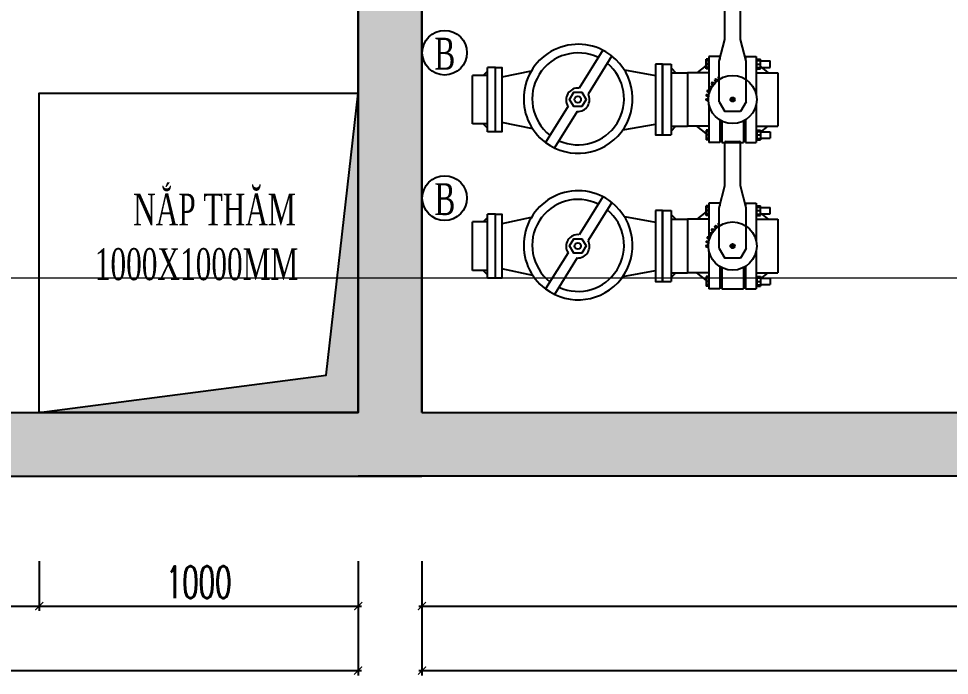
# Model space of a CAD drawing. Header units: millimetres. Extents: x -225363 to 347188, y -782467 to 813415.
# Drawn here: x 49368 to 52287, y 17715 to 19773 of the extents above; entities that cross this region are included whole.
import ezdxf

# ---------------------------------------------------------------- set-up
doc = ezdxf.new("R2010")
doc.units = ezdxf.units.MM
doc.linetypes.add('$1$HIDDEN', pattern=[0.375, 0.25, -0.125])
for name, color, linetype in [('0.05 Thu đáy', 5, 'Continuous'), ('M-Fitting', 2, 'Continuous'), ('PA- VAN', 2, 'Continuous'), ('Text', 3, 'Continuous')]:
    doc.layers.add(name, color=color, linetype=linetype)
doc.layers.add('day dien nguon', color=251, linetype='Continuous', lineweight=9)
doc.styles.add('HW_vnsimli', font='vnsimli.shx', dxfattribs={"width": 0.6})
doc.styles.add('mat bang 150', font='vntimeh.shx', dxfattribs={"width": 0.75})
doc.dimstyles.new('HW_ 1-50', dxfattribs={"dimscale": 50, "dimtxt": 2, "dimasz": 0.5, "dimexe": 0.3, "dimexo": 0, "dimgap": 0.5, "dimtad": 1, "dimdec": 0, "dimrnd": 10, "dimzin": 0, "dimdsep": 46, "dimtxsty": 'HW_vnsimli', "dimblk": 'ARCHTICK', "dimcen": 0.5, "dimdle": 0.2, "dimclrd": 8, "dimclre": 8, "dimclrt": 3, "dimadec": 0, "dimazin": 0, "dimtfac": 0.0001, "dimtdec": 0, "dimtix": 1, "dimtmove": 0, "dimatfit": 3, "dimldrblk": 'CLOSEDBLANK', "dimfxl": 0.18, "dimtfill": 1, "dimtolj": 1, "dimtzin": 0, "dimarcsym": 1})

# ---------------------------------------------------------------- blocks, each defined once
blk = doc.blocks.new('FLANGE-250(SIDE)')
at = {"lineweight": -3, "extrusion": (0, 1, 0)}
for p, q in [((0, 200), (0, -200)), ((0, 200), (50, 200)), ((50, 200), (50, -200)), ((50, 151.5), (142.5, 151.5)), ((142.5, 151.5), (142.5, -151.5)), ((50, -151.5), (142.5, -151.5)), ((0, -200), (50, -200))]:
    blk.add_line(p, q, dxfattribs=at)
at = {"lineweight": -3, "extrusion": (-6.12323e-17, 6.12323e-17, -1)}
blk.add_line((50, 178.5), (77, 151.5), dxfattribs=at)
at = {"lineweight": -3, "extrusion": (-6.12323e-17, -6.12323e-17, -1)}
blk.add_line((50, -178.5), (77, -151.5), dxfattribs=at)
blk = doc.blocks.new('bau loc')
at = {"layer": 'M-Fitting', "lineweight": -3}
for p, q in [((676893.7, 1090364.4), (676908.2, 1090445.3)), ((677049.7, 1090360.7), (677034.6, 1090445.3)), ((676857.1, 1090331.9), (676956.6, 1090269.8)), ((676842.4, 1090308.8), (676941.2, 1090247.1)), ((677001.8, 1090241.6), (677096.5, 1090182.5)), ((676988.3, 1090217.7), (677082.5, 1090158.9)), ((676896.5, 1090122.1), (676912.7, 1090045.5)), ((677047, 1090125.6), (677030.1, 1090045.5))]:
    blk.add_line(p, q, dxfattribs=at)
for points in [[(676878.5, 1090445.3), (677062.8, 1090445.3), (677062.8, 1090463.4), (676878.5, 1090463.4)], [(676970.5, 1090264.7), (676989.1, 1090254), (676989.1, 1090232.4), (676970.5, 1090221.7), (676951.8, 1090232.4), (676951.8, 1090254)], [(677054.5, 1090028.7), (676887.6, 1090028.7), (676887.6, 1090045.5), (677054.5, 1090045.5)]]:
    blk.add_lwpolyline(points, close=True, dxfattribs=at)
blk.add_circle((676970.6, 1090243.1), 8.32, dxfattribs=at)
for centre, radius, start, end in [((676968.9, 1090244.2), 141.7, 323.0693, 141.8898), ((676969, 1090244), 119.7, 335.3797, 140.6794), ((676968.9, 1090244.2), 142, 141.9019, 323.0817), ((676969, 1090244), 119.7, 153.8291, 322.23), ((676971.4, 1090243.1), 30.5, 357.067, 118.9921), ((676971.4, 1090243.1), 30.5, 172.467, 303.5921)]:
    blk.add_arc(centre, radius, start, end, dxfattribs=at)
for p, xscale, yscale, zscale, rotation in [((676970.6, 1090463.4), 0.4606957469489189, 0.4606957469489189, 0.4606957469489189, 89.99999999935461), ((676971, 1090028.7), 0.417265244003375, 0.417265244003375, 0.417265244003375, 269.9999999993546)]:
    blk.add_blockref('FLANGE-250(SIDE)', p, dxfattribs=dict(at, xscale=xscale, yscale=yscale, zscale=zscale, rotation=rotation))
blk = doc.blocks.new('van chặn PVC')
at = {"layer": 'PA- VAN', "color": 0}
for p, q in [((217269.3, 32574.4), (217169.3, 32574.4)), ((217169.3, 32534.4), (217169.3, 32574.4)), ((217269.3, 32534.4), (217269.3, 32574.4)), ((217155.7, 32539.4), (217169.3, 32556.9)), ((217282.9, 32539.4), (217269.3, 32556.9)), ((217139.3, 32514.4), (217139.3, 32534.4)), ((217210.2, 32534.4), (217139.3, 32534.4)), ((217163.3, 32535.4), (217143.3, 32535.4)), ((217143.3, 32535.4), (217143.3, 32534.4)), ((217162.3, 32539.4), (217144.3, 32539.4)), ((217144.3, 32535.4), (217144.3, 32539.4)), ((217146.9, 32535.4), (217146.9, 32539.4)), ((217153.3, 32535.4), (217153.3, 32539.4)), ((217159.8, 32535.4), (217159.8, 32539.4)), ((217162.3, 32535.4), (217162.3, 32539.4)), ((217163.3, 32535.4), (217163.3, 32534.4)), ((217218.4, 32540.3), (217216.7, 32535.2)), ((217220.2, 32540.3), (217222, 32535.2)), ((217223.8, 32535.1), (217226.3, 32539.8)), ((217228.6, 32539.4), (217229.3, 32534.2)), ((217231.6, 32534.4), (217229.3, 32534.4)), ((217231, 32533.7), (217234.6, 32537.9)), ((217236.7, 32537.2), (217236.7, 32531.8)), ((217242.3, 32534.4), (217236.7, 32534.4)), ((217238.5, 32531), (217242.5, 32534.6)), ((217299.3, 32534.4), (217242.9, 32534.4)), ((217275.3, 32535.4), (217295.3, 32535.4)), ((217275.3, 32535.4), (217275.3, 32534.4)), ((217276.3, 32539.4), (217294.3, 32539.4)), ((217276.3, 32535.4), (217276.3, 32539.4)), ((217278.9, 32535.4), (217278.9, 32539.4)), ((217285.3, 32535.4), (217285.3, 32539.4)), ((217291.8, 32535.4), (217291.8, 32539.4)), ((217294.3, 32535.4), (217294.3, 32539.4)), ((217295.3, 32535.4), (217295.3, 32534.4)), ((217299.3, 32514.4), (217299.3, 32534.4)), ((217244.3, 32533.6), (217243.5, 32528.2)), ((217245.4, 32527), (217249.9, 32529.9)), ((217251.6, 32528.4), (217250, 32523.2)), ((217251.5, 32521.7), (217256.7, 32523.5)), ((217257.8, 32522.2), (217255.1, 32517.6)), ((217256.3, 32515.9), (217261.8, 32516.7)), ((217181.3, 32514.4), (217139.3, 32514.4)), ((217139.3, 32510.4), (217139.3, 32470.2)), ((217179.1, 32510.4), (217139.3, 32510.4)), ((217144.3, 32514.4), (217144.3, 32510.4)), ((217147.3, 32514.4), (217147.3, 32510.4)), ((217159.3, 32514.4), (217159.3, 32510.4)), ((217215, 32515.3), (217196.9, 32504.8)), ((217196.9, 32475.8), (217196.9, 32504.8)), ((217215, 32515.3), (217290.6, 32515.3)), ((217290.6, 32515.3), (217331.4, 32504.8)), ((217299.3, 32514.4), (217294.2, 32514.4)), ((217294.3, 32514.4), (217294.3, 32514.3)), ((217331.4, 32504.8), (217412.5, 32504.8)), ((217414.3, 32502.9), (217414.3, 32477.6)), ((217179.1, 32470.2), (217139.3, 32470.2)), ((217139.3, 32466.2), (217139.3, 32446.2)), ((217181.3, 32466.2), (217139.3, 32466.2)), ((217144.3, 32466.2), (217144.3, 32470.2)), ((217147.3, 32470.2), (217147.3, 32466.2)), ((217159.3, 32470.2), (217159.3, 32466.2)), ((217181.3, 32466.2), (217169.3, 32466.2)), ((217215, 32465.3), (217196.9, 32475.8)), ((217215, 32465.3), (217290.6, 32465.3)), ((217290.6, 32465.3), (217331.4, 32475.8)), ((217299.3, 32466.2), (217294.2, 32466.2)), ((217294.3, 32466.2), (217294.3, 32466.2)), ((217299.3, 32466.2), (217299.3, 32446.2)), ((217331.4, 32475.8), (217412.5, 32475.8)), ((217210.2, 32446.2), (217139.3, 32446.2)), ((217143.3, 32445.2), (217143.3, 32446.2)), ((217163.3, 32445.2), (217143.3, 32445.2)), ((217144.3, 32445.2), (217144.3, 32438.2)), ((217162.3, 32438.2), (217144.3, 32438.2)), ((217146.9, 32445.2), (217146.9, 32438.2)), ((217147.3, 32438.2), (217147.3, 32420.5)), ((217153.3, 32445.2), (217153.3, 32438.2)), ((217158.1, 32438.2), (217169.3, 32423.7)), ((217159.3, 32438.2), (217159.3, 32420.5)), ((217159.8, 32445.2), (217159.8, 32438.2)), ((217162.3, 32445.2), (217162.3, 32438.2)), ((217163.3, 32445.2), (217163.3, 32446.2)), ((217169.3, 32446.2), (217169.3, 32406.2)), ((217299.3, 32446.2), (217228.4, 32446.2)), ((217269.3, 32446.2), (217269.3, 32406.2)), ((217280.6, 32438.2), (217269.3, 32423.7)), ((217275.3, 32445.2), (217275.3, 32446.2)), ((217275.3, 32445.2), (217295.3, 32445.2)), ((217276.3, 32445.2), (217276.3, 32438.2)), ((217276.3, 32438.2), (217294.3, 32438.2)), ((217278.9, 32445.2), (217278.9, 32438.2)), ((217279.3, 32438.2), (217279.3, 32420.5)), ((217285.3, 32445.2), (217285.3, 32438.2)), ((217291.3, 32438.2), (217291.3, 32420.5)), ((217291.8, 32445.2), (217291.8, 32438.2)), ((217294.3, 32445.2), (217294.3, 32438.2)), ((217295.3, 32445.2), (217295.3, 32446.2)), ((217159.3, 32420.5), (217147.3, 32420.5)), ((217279.3, 32420.5), (217291.3, 32420.5)), ((217269.3, 32406.2), (217169.3, 32406.2))]:
    blk.add_line(p, q, dxfattribs=at)
for radius in [45, 4, 2]:
    blk.add_circle((217219.3, 32490.3), radius, dxfattribs=at)
for centre, radius, start, end in [((217219.3, 32490.3), 50, 88.9661, 91.0339), ((217219.3, 32490.3), 50, 79.2983, 81.9789), ((217219.3, 32490.3), 50, 69.6749, 72.2523), ((217219.3, 32490.3), 50, 59.992, 62.3621), ((217219.3, 32490.3), 50, 49.7483, 52.3504), ((217219.3, 32490.3), 50, 39.7411, 41.6297), ((217219.3, 32490.3), 50, 30, 31.8381), ((217412.5, 32502.9), 1.87, 0, 90), ((217412.5, 32477.6), 1.87, 270, 0)]:
    blk.add_arc(centre, radius, start, end, dxfattribs=at)
blk = doc.blocks.new('PMBCB')
h = blk.add_hatch()
h.set_pattern_fill('BTCT2', color=8, scale=30, pattern_type=2)
h.set_pattern_definition([(50, (-27194.2, -11189.96), (215.17805, -18.8256), [22.5, -247.5]), (355, (-27194.2, -11189.96), (-41.6254, 225.6576), [18, -198]), (100.4514, (-27176.26, -11191.53), (173.5528, 206.8319), [19.122, -210.3426]), (46.1842, (-27194.2, -11129.96), (320.1723, -49.6557), [33.75, -371.25]), (96.6356, (-27167.5, -11134.1), (280.3988, 292.2354), [28.683, -315.514]), (351.1842, (-27194.2, -11129.96), (280.3986, 292.2356), [27, -297]), (21, (-27164.2, -11144.96), (179.0721, -120.7857), [22.5, -247.5]), (326, (-27164.2, -11144.96), (72.9946, 217.545), [18, -198]), (71.4514, (-27149.27, -11155.03), (252.0668, 96.7591), [19.122, -210.3426]), (37.5, (-27194.194, -11189.96), (3.64796, 99.86816), [0, -195.6, 0, -201, 0, -198.75]), (7.5, (-27194.19, -11189.96), (78.92086, 118.3235), [0, -114.6, 0, -191.1, 0, -75.75]), (327.5, (-27261.094, -11189.96), (160.14673, -6.76646), [0, -75, 0, -234, 0, -310.5]), (317.5, (-27291.1, -11189.96), (174.95585, 30.0315), [0, -97.5, 0, -155.4, 0, -220.5]), (45, (-27194.19, -11189.96), (-63.6396, 63.6396), []), (45, (-27194.19, -11168.96), (-63.6396, 63.6396), [])])
h.paths.add_polyline_path([(6600, 2700), (-2900, 2700), (-2900, -200), (6600, -200)])
h.paths.add_polyline_path([(5000, 2500), (5000, 0), (0, 0), (0, 2500)], flags=16)
h.paths.add_polyline_path([(5200, 2500), (6400, 2500), (6400, 0), (5200, 0)], flags=16)
h.paths.add_polyline_path([(-200, 2500), (-200, 0), (-2700, 0), (-2700, 2500)], flags=16)
h.paths.add_polyline_path([(5351, 389.3), (6075.7, 389.3), (6075.7, 539.3), (5351, 539.3)], flags=0)
h.paths.add_polyline_path([(5451.7, 547.4), (5986, 547.4), (5986, 775.9), (5451.7, 775.9)], flags=0)
h.paths.add_polyline_path([(4155.1, 389.3), (4879.8, 389.3), (4879.8, 539.3), (4155.1, 539.3)], flags=0)
h.paths.add_polyline_path([(4255.8, 547.4), (4790.1, 547.4), (4790.1, 775.9), (4255.8, 775.9)], flags=0)
h.paths.add_polyline_path([(-1032.1, 389.3), (-307.4, 389.3), (-307.4, 539.3), (-1032.1, 539.3)], flags=0)
h.paths.add_polyline_path([(-931.4, 547.4), (-397.1, 547.4), (-397.1, 775.9), (-931.4, 775.9)], flags=0)
h = blk.add_hatch(color=256)
h.dxf.hatch_style = 1
h.paths.add_polyline_path([(-300.6, 116.5), (-1200, 0), (-200, 0), (-200, 1000)])
for points in [[(0, 2700), (-2900, 2700), (-2900, -200), (0, -200)], [(-200, 2700), (6600, 2700), (6600, -200), (-200, -200)], [(-200, 2500), (-200, 0)], [(-200, 0), (-200, 2500)], [(0, 0), (0, 2500)], [(-1200, 0), (-300.6, 116.5), (-200, 1000)], [(-200, 1000), (-200, 0)]]:
    blk.add_lwpolyline(points)
for points in [[(-2700, 0), (-200, 0), (-200, 2500), (-2700, 2500)], [(0, 0), (5000, 0), (5000, 2500), (0, 2500)], [(-200, 0), (-1200, 0), (-1200, 1000), (-200, 1000)]]:
    blk.add_lwpolyline(points, close=True)
at = {"layer": '0.05 Thu đáy', "lineweight": -3}
for name, p, xscale, yscale, zscale, rotation in [('van chặn PVC', (55557.6, -363948.3), 1.680000000152587, 1.680000000152587, 1.680000000152587, 90), ('bau loc', (-1311638.3, 815726.2), 1.203517612799521, 1.203517612799521, 1.203517612799521, 270), ('van chặn PVC', (55557.6, -364407.4), 1.680000000152587, 1.680000000152587, 1.680000000152587, 90), ('bau loc', (-1311638.3, 815267.2), 1.203517612799521, 1.203517612799521, 1.203517612799521, 270)]:
    blk.add_blockref(name, p, dxfattribs=dict(at, xscale=xscale, yscale=yscale, zscale=zscale, rotation=rotation))
blk = doc.blocks.new('_ARCHTICK')
at = {"const_width": 0.15}
blk.add_lwpolyline([(-0.5, -0.5), (0.5, 0.5)], dxfattribs=at)
blk = doc.blocks.new('*D118')
at = {"color": 8, "lineweight": -2, "transparency": 16777216}
for p, q in [((47933.1, 18072.6), (47933.1, 17917.1)), ((49433.1, 18072.6), (49433.1, 17917.1)), ((47923.1, 17932.1), (49443.1, 17932.1))]:
    blk.add_line(p, q, dxfattribs=at)
at = {"layer": 'Defpoints', "color": 0, "transparency": 16777216}
for p in [(47933.1, 18072.6), (49433.1, 18072.6), (49433.1, 17932.1)]:
    blk.add_point(p, dxfattribs=at)
at = {"color": 8, "lineweight": -2, "transparency": 16777216, "xscale": 25, "yscale": 25, "zscale": 25, "rotation": 180}
blk.add_blockref('_ARCHTICK', (47933.1, 17932.1), dxfattribs=at)
at = {"color": 8, "lineweight": -2, "transparency": 16777216, "xscale": 25, "yscale": 25, "zscale": 25}
blk.add_blockref('_ARCHTICK', (49433.1, 17932.1), dxfattribs=at)
at = {"color": 3, "transparency": 16777216, "insert": (48683.1, 18007.1), "char_height": 100, "attachment_point": 5, "style": 'HW_vnsimli', "bg_fill": 3, "box_fill_scale": 1.1, "bg_fill_color": 256, "bg_fill_true_color": 13158600, "bg_fill_transparency": 0}
blk.add_mtext('\\A1;1500', dxfattribs=at)
blk = doc.blocks.new('_ClosedBlank')
at = {"color": 0, "linetype": 'ByBlock', "lineweight": -2}
for p, q in [((-1, 0.17), (0, 0)), ((-1, 0.17), (-1, -0.17)), ((0, 0), (-1, -0.17))]:
    blk.add_line(p, q, dxfattribs=at)
blk = doc.blocks.new('*D119')
at = {"color": 8, "lineweight": -2, "transparency": 16777216}
for p, q in [((49433.1, 18072.6), (49433.1, 17917.1)), ((50433.1, 18072.6), (50433.1, 17917.1)), ((49423.1, 17932.1), (50443.1, 17932.1))]:
    blk.add_line(p, q, dxfattribs=at)
at = {"layer": 'Defpoints', "color": 0, "transparency": 16777216}
for p in [(49433.1, 18072.6), (50433.1, 18072.6), (50433.1, 17932.1)]:
    blk.add_point(p, dxfattribs=at)
at = {"color": 8, "lineweight": -2, "transparency": 16777216, "xscale": 25, "yscale": 25, "zscale": 25, "rotation": 180}
blk.add_blockref('_ARCHTICK', (49433.1, 17932.1), dxfattribs=at)
at = {"color": 8, "lineweight": -2, "transparency": 16777216, "xscale": 25, "yscale": 25, "zscale": 25}
blk.add_blockref('_ARCHTICK', (50433.1, 17932.1), dxfattribs=at)
at = {"color": 3, "transparency": 16777216, "insert": (49933.1, 18007.1), "char_height": 100, "attachment_point": 5, "style": 'HW_vnsimli', "bg_fill": 3, "box_fill_scale": 1.1, "bg_fill_color": 256, "bg_fill_true_color": 13158600, "bg_fill_transparency": 0}
blk.add_mtext('\\A1;1000', dxfattribs=at)
blk = doc.blocks.new('*D121')
at = {"color": 8, "lineweight": -2, "transparency": 16777216}
for p, q in [((47933.1, 18072.6), (47933.1, 17715)), ((50433.1, 18072.6), (50433.1, 17715)), ((47923.1, 17730), (50443.1, 17730))]:
    blk.add_line(p, q, dxfattribs=at)
at = {"layer": 'Defpoints', "color": 0, "transparency": 16777216}
for p in [(47933.1, 18072.6), (50433.1, 18072.6), (50433.1, 17730)]:
    blk.add_point(p, dxfattribs=at)
at = {"color": 8, "lineweight": -2, "transparency": 16777216, "xscale": 25, "yscale": 25, "zscale": 25, "rotation": 180}
blk.add_blockref('_ARCHTICK', (47933.1, 17730), dxfattribs=at)
at = {"color": 8, "lineweight": -2, "transparency": 16777216, "xscale": 25, "yscale": 25, "zscale": 25}
blk.add_blockref('_ARCHTICK', (50433.1, 17730), dxfattribs=at)
at = {"color": 3, "transparency": 16777216, "insert": (49183.1, 17805), "char_height": 100, "attachment_point": 5, "style": 'HW_vnsimli', "bg_fill": 3, "box_fill_scale": 1.1, "bg_fill_color": 256, "bg_fill_true_color": 13158600, "bg_fill_transparency": 0}
blk.add_mtext('\\A1;2500', dxfattribs=at)
blk = doc.blocks.new('*D122')
at = {"color": 8, "lineweight": -2, "transparency": 16777216}
for p, q in [((50633.1, 18072.6), (50633.1, 17917.1)), ((54633.1, 18072.6), (54633.1, 17917.1)), ((50623.1, 17932.1), (54643.1, 17932.1))]:
    blk.add_line(p, q, dxfattribs=at)
at = {"layer": 'Defpoints', "color": 0, "transparency": 16777216}
for p in [(50633.1, 18072.6), (54633.1, 18072.6), (54633.1, 17932.1)]:
    blk.add_point(p, dxfattribs=at)
at = {"color": 8, "lineweight": -2, "transparency": 16777216, "xscale": 25, "yscale": 25, "zscale": 25, "rotation": 180}
blk.add_blockref('_ARCHTICK', (50633.1, 17932.1), dxfattribs=at)
at = {"color": 8, "lineweight": -2, "transparency": 16777216, "xscale": 25, "yscale": 25, "zscale": 25}
blk.add_blockref('_ARCHTICK', (54633.1, 17932.1), dxfattribs=at)
at = {"color": 3, "transparency": 16777216, "insert": (52633.1, 18007.1), "char_height": 100, "attachment_point": 5, "style": 'HW_vnsimli', "bg_fill": 3, "box_fill_scale": 1.1, "bg_fill_color": 256, "bg_fill_true_color": 13158600, "bg_fill_transparency": 0}
blk.add_mtext('\\A1;4000', dxfattribs=at)
blk = doc.blocks.new('*D124')
at = {"color": 8, "lineweight": -2, "transparency": 16777216}
for p, q in [((50633.1, 18072.6), (50633.1, 17715)), ((55633.1, 18072.6), (55633.1, 17715)), ((50623.1, 17730), (55643.1, 17730))]:
    blk.add_line(p, q, dxfattribs=at)
at = {"layer": 'Defpoints', "color": 0, "transparency": 16777216}
for p in [(50633.1, 18072.6), (55633.1, 18072.6), (55633.1, 17730)]:
    blk.add_point(p, dxfattribs=at)
at = {"color": 8, "lineweight": -2, "transparency": 16777216, "xscale": 25, "yscale": 25, "zscale": 25, "rotation": 180}
blk.add_blockref('_ARCHTICK', (50633.1, 17730), dxfattribs=at)
at = {"color": 8, "lineweight": -2, "transparency": 16777216, "xscale": 25, "yscale": 25, "zscale": 25}
blk.add_blockref('_ARCHTICK', (55633.1, 17730), dxfattribs=at)
at = {"color": 3, "transparency": 16777216, "insert": (53133.1, 17805), "char_height": 100, "attachment_point": 5, "style": 'HW_vnsimli', "bg_fill": 3, "box_fill_scale": 1.1, "bg_fill_color": 256, "bg_fill_true_color": 13158600, "bg_fill_transparency": 0}
blk.add_mtext('\\A1;5000', dxfattribs=at)

msp = doc.modelspace()

# ---------------------------------------------------------------- block references
msp.add_blockref('PMBCB', (50633.1, 18539.1))

# ---------------------------------------------------------------- dimensions: what is measured, and where the dimension line sits
for base, p1, p2, picture, middle in [((49433.1, 17932.1), (47933.1, 18072.6), (49433.1, 18072.6), '*D118', (48683.1, 18007.1)), ((54633.1, 17932.1), (50633.1, 18072.6), (54633.1, 18072.6), '*D122', (52633.1, 18007.1))]:
    dim = msp.add_linear_dim(base=base, p1=p1, p2=p2, dimstyle='HW_ 1-50')
    dim.commit()
    dim.dimension.update_dxf_attribs({"geometry": picture, "text_midpoint": middle})

# ---------------------------------------------------------------- next in the draw order: linework, layer by layer
for centre in [(50704, 19665.9), (50704, 19210.3)]:
    msp.add_circle(centre, 70)
at = {"layer": 'day dien nguon', "color": 2, "linetype": '$1$HIDDEN', "ltscale": 5}
msp.add_line((47447.2, 18960.1), (57380.2, 18960.1), dxfattribs=at)

# ---------------------------------------------------------------- next in the draw order: texts
at = {"layer": 'Text', "color": 3, "ltscale": 2, "style": 'mat bang 150', "width": 0.65}
for s, p in [('b', (50671.9, 19612.7)), ('n¾p th¨m', (49727.4, 19124.5)), ('b', (50672, 19157.1)), ('1000x1000mm', (49607.4, 18953.4))]:
    msp.add_text(s, height=100, dxfattribs=at).set_placement(p)

# ---------------------------------------------------------------- next in the draw order: dimensions: what is measured, and where the dimension line sits
for base, p1, p2, picture, middle in [((50433.1, 17932.1), (49433.1, 18072.6), (50433.1, 18072.6), '*D119', (49933.1, 18007.1)), ((55633.1, 17730), (50633.1, 18072.6), (55633.1, 18072.6), '*D124', (53133.1, 17805))]:
    dim = msp.add_linear_dim(base=base, p1=p1, p2=p2, dimstyle='HW_ 1-50')
    dim.commit()
    dim.dimension.update_dxf_attribs({"geometry": picture, "text_midpoint": middle})

# ---------------------------------------------------------------- next in the draw order: dimensions: what is measured, and where the dimension line sits
dim = msp.add_linear_dim(base=(50433.1, 17730), p1=(47933.1, 18072.6), p2=(50433.1, 18072.6), dimstyle='HW_ 1-50')
dim.commit()
dim.dimension.update_dxf_attribs({"geometry": '*D121', "text_midpoint": (49183.1, 17805)})

doc.saveas('drawing.dxf')
